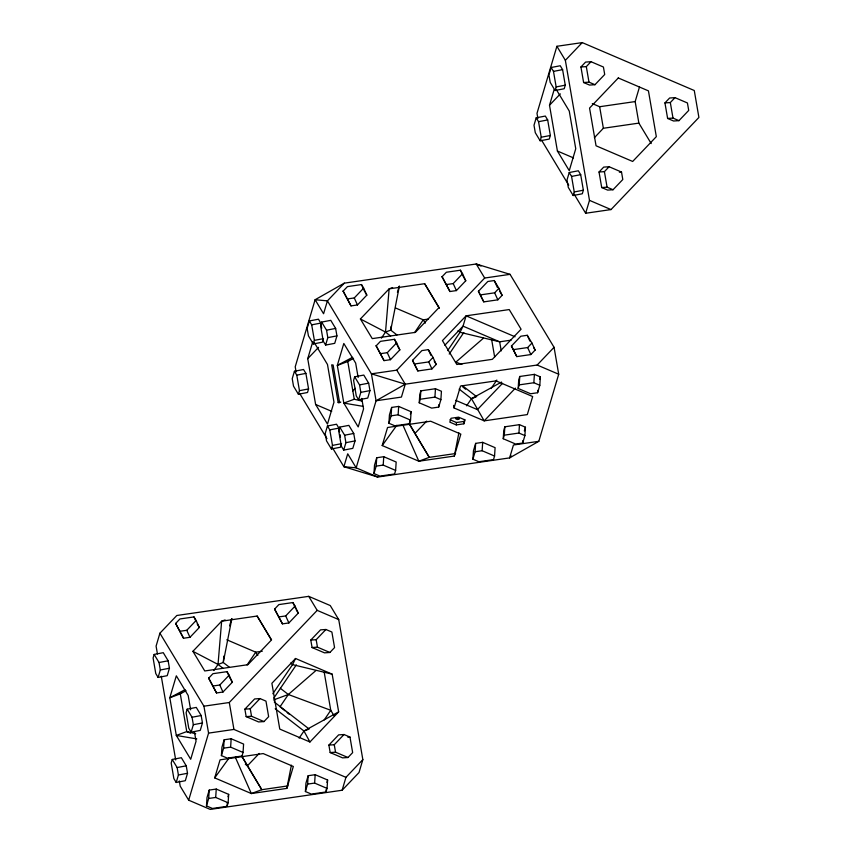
<?xml version="1.0" encoding="UTF-8"?>
<svg xmlns="http://www.w3.org/2000/svg" width="852" height="852" viewBox="0 0 852 852"><rect width="100%" height="100%" fill="white"/><g stroke="black" fill="none" stroke-linecap="round" stroke-linejoin="round"><path stroke-width="1.28" d="M206.482 805.907L207.015 797.525L209.23 790.081L216.248 789.058L228.677 794.373L228.134 802.765L227.079 806.333L212.446 808.463L206.482 805.907L208.687 798.462L209.23 790.081M228.134 802.765L215.705 797.451L216.248 789.058M221.403 755.607L221.946 747.225L224.151 739.781L231.169 738.759L243.597 744.073L243.054 752.454L242 756.033L227.367 758.152L221.403 755.607L223.607 748.162L224.151 739.781M243.054 752.454L230.626 747.14L231.169 738.759M227.079 806.333L227.303 802.744M305.41 791.54L305.953 783.158L308.158 775.714L315.176 774.692L327.605 780.006L327.062 788.398L326.007 791.966L311.374 794.096L305.41 791.54L307.615 784.096L308.158 775.714M327.062 788.398L314.633 783.084L315.176 774.692M326.007 791.966L326.156 789.57M373.975 473.563L374.518 465.171L376.722 457.737L383.751 456.715L396.169 462.029L395.626 470.41L394.572 473.989L379.939 476.108L373.975 473.563L376.179 466.119L376.722 457.737M395.626 470.41L383.208 465.096L383.751 456.715M388.895 423.252L389.439 414.871L391.643 407.426L398.672 406.415L411.09 411.729L410.558 420.111L409.493 423.678L394.859 425.808L388.895 423.252L391.1 415.819L391.643 407.426M410.558 420.111L398.129 414.796L398.672 406.415M409.493 423.678L409.727 420.089M419.237 402.804L419.78 394.423L420.835 390.844L435.468 388.725L441.432 391.27L440.889 399.663L438.684 407.096L431.666 408.119L419.237 402.804L420.292 399.237L420.835 390.844M440.889 399.663L434.925 397.107L435.468 388.725M438.684 407.096L438.844 404.7M456.289 424.914L449.835 422.145L450.974 418.279L458.589 417.171L465.054 419.94L463.903 423.806L456.289 424.914L456.448 422.517L449.984 419.748M463.903 423.806L464.628 419.472M472.903 459.196L473.446 450.804L475.65 443.37L482.679 442.348L495.097 447.662L494.565 456.044L493.5 459.622L478.867 461.741L472.903 459.196L475.107 451.752L475.65 443.37M494.565 456.044L482.136 450.729L482.679 442.348M503.244 438.737L503.788 430.356L504.842 426.788L519.475 424.658L525.439 427.214L524.896 435.596L522.691 443.04L515.673 444.052L503.244 438.737L504.299 435.17L504.842 426.788M518.165 388.437L518.708 380.056L519.763 376.477L534.396 374.358L540.36 376.903L539.817 385.296L537.612 392.729L530.594 393.752L518.165 388.437L519.219 384.87L519.763 376.477M524.896 435.596L518.932 433.04L519.475 424.658M522.691 443.04L522.851 440.644M539.817 385.296L533.853 382.74L534.396 374.358M537.612 392.729L537.772 390.344M213.873 670.535L218.027 664.422L221.637 621.204L225.12 619.915M381.377 338.191L385.519 332.067L389.13 288.849L392.623 287.561M223.906 656.04L223.256 662.494L229.412 667.265M391.143 326.273L390.748 330.139L396.915 334.911M231.84 618.637L223.256 662.494L218.027 664.422L192.903 651.322L221.637 621.204L257.144 616.039L271.543 639.895L247.879 664.698L204.757 670.961L192.903 651.322M286.836 788.398L293.344 766.47L263.193 753.573L220.061 759.835L214.704 777.887L251.329 793.553L286.836 788.398L291.384 765.181M399.343 286.283L390.748 330.139L385.519 332.067L360.396 318.967L389.13 288.849L424.647 283.695L439.036 307.551L415.371 332.355L372.249 338.617L360.396 318.967M454.34 456.054L460.836 434.126L430.686 421.229L387.564 427.491L382.207 445.543L418.822 461.209L454.34 456.054L458.887 432.837M179.314 780.922L180.209 786.151L188.675 800.188L210.22 809.4L342.121 790.241L359.022 772.53L362.845 759.633L338.723 619.585L330.257 605.559L308.722 596.347L176.811 615.495L159.91 633.217L156.086 646.114L157.439 653.963M154.148 654.432L153.094 658L155.767 673.538L158.11 677.425L167.226 675.679L169.431 668.245L168.153 660.779L163.264 652.685L154.148 654.432L159.036 662.526L160.314 669.981L158.11 677.425M172.242 759.462L171.188 763.03L173.861 778.568L176.204 782.456L185.321 780.709L187.525 773.275L186.247 765.81L181.359 757.716L172.242 759.462L177.131 767.556L178.409 775.011L176.204 782.456M187.163 709.162L186.109 712.73L188.782 728.268L191.125 732.156L200.241 730.409L202.456 722.965L201.168 715.51L196.28 707.416L187.163 709.162L192.051 717.256L193.329 724.711L191.125 732.156M294.43 371.248L292.225 378.693L293.514 386.148L298.392 394.242L307.508 392.495L308.573 388.927L305.889 373.389L303.546 369.502L294.43 371.248L296.773 375.136L299.457 390.674L298.392 394.242M321.705 328.265L320.821 323.089L318.467 319.202L309.351 320.948L307.146 328.382L308.435 335.848L313.312 343.942L322.429 342.195L323.494 338.627L314.377 340.363L313.312 343.942M314.463 342.898L327.477 364.475L333.973 402.187L327.477 424.104L315.623 404.466L307.732 358.681L312.737 341.822M229.561 625.869L231.733 618.563M321.641 322.077L320.586 325.656L323.259 341.183L325.602 345.071L334.729 343.335L336.934 335.89L335.645 328.435L330.768 320.341L321.641 322.077L326.529 330.171L327.818 337.637L325.602 345.071M188.675 800.188L208.57 733.114L203.937 706.191L159.91 633.217M339.575 432.007L338.904 428.119L336.561 424.232L327.445 425.979L325.24 433.412L326.529 440.878L331.407 448.972L340.523 447.225L341.237 444.85M227.974 796.758L228.677 794.373M331.407 448.972L332.472 445.394L329.788 429.866L327.445 425.979M339.735 427.108L338.681 430.686L341.354 446.214L343.697 450.101L352.813 448.365L355.028 440.921L353.74 433.466L348.862 425.372L339.735 427.108L344.623 435.202L345.912 442.667L343.697 450.101M354.666 376.808L353.601 380.375L356.274 395.914L358.617 399.801L367.745 398.065L369.949 390.621L368.66 383.166L363.783 375.072L354.666 376.808L359.544 384.902L360.833 392.357L358.617 399.801M397.426 292.3L399.226 286.208M296.102 371.93L295.218 366.797L315.112 299.734L327.413 300.863L371.429 373.836L396.798 370.151L405.264 384.188L401.43 397.085L376.073 400.77L356.168 467.833L343.878 466.704L332.365 447.62M410.387 414.104L411.09 411.729M326.902 782.392L327.605 780.006M574.141 194.171L585.654 213.256L611.022 209.571L698.906 117.448L694.273 90.514L582.257 42.6L556.899 46.285L536.994 113.348L537.878 118.481M536.206 117.8L534.002 125.244L535.29 132.699L540.168 140.793L549.284 139.057L550.349 135.479L547.676 119.94L545.323 116.064L536.206 117.8L538.549 121.687L541.233 137.225L540.168 140.793M551.127 67.5L548.922 74.944L550.211 82.399L555.089 90.493L564.205 88.746L565.27 85.179L562.597 69.64L560.254 65.753L551.127 67.5L553.481 71.387L556.154 86.925L555.089 90.493M454.041 407.959L460.538 386.031L496.056 380.876L532.67 396.542L527.313 414.594L484.192 420.856L454.041 407.959L453.594 405.371M342.121 790.241L345.944 777.343L362.845 759.633M556.239 89.449L569.253 111.026L575.75 148.738L569.253 170.666L557.4 151.017L549.508 105.233L554.151 89.588M569.221 172.53L567.017 179.974L568.305 187.429L573.183 195.523L582.299 193.777L583.364 190.209L580.691 174.671L578.338 170.783L569.221 172.53L571.564 176.417L574.248 191.956L573.183 195.523M585.654 213.256L589.488 200.358L565.355 60.322L556.899 46.285M524.342 430.931L525.439 427.214M539.625 379.385L540.36 376.903M651.205 143.562L638.872 123.114L635.166 101.569L639.501 86.947M377.713 477.056L356.168 467.833L347.712 453.807L343.878 466.704L377.713 477.056L509.613 457.897L538.815 441.315L558.71 374.241L554.066 347.318L510.05 274.344L476.215 263.992L344.315 283.152L315.112 299.734L323.579 313.76L327.413 300.863L344.315 283.152M295.548 658.5L271.884 683.293L279.765 729.078L309.926 741.986L338.659 711.867L332.163 674.156L295.548 658.5L292.545 664.635L272.842 693.741M414.594 332.599L423.242 319.82L428.471 319.063M447.63 350.609L460.037 332.291L463.041 326.146L466.097 315.826L509.219 309.564L521.073 329.213L492.339 359.331L456.832 364.486L442.444 340.63L466.097 315.826L515.055 336.774M449.217 354.07L463.808 332.514M247.101 664.943L255.749 652.174L262.278 651.226M466.63 405.797L471.465 398.661L501.53 382.069M273.684 698.278L296.315 664.869M491.05 388.587L496.812 380.067M315.964 670.503L288.338 694.497L280.052 706.745L285.069 710.866M299.137 738.151L303.972 731.005L338.659 711.867M324.271 719.876L330.757 710.291L324.229 672.356M382.207 445.543L396.819 425.308M214.704 777.887L229.326 757.652M343.143 291.107L347.435 286.613L361.482 284.568L363.634 288.136L366.818 295.143L357.467 304.952L351.024 305.889L343.143 291.107L351.024 305.889M565.355 60.322L582.257 42.6M347.829 298.882L354.272 297.944L363.634 288.136M580.936 66.978L585.612 62.079L591 61.706L603.418 67.02L604.707 74.486L594.962 84.699L589.573 85.072L583.609 82.516L580.936 66.978L586.314 66.616L591 61.706M307.732 358.681L318.552 347.339M549.508 105.233L560.328 93.89M349.565 359.65L347.776 361.536L337.317 365.391L343.814 403.092L358.202 426.948L363.559 408.885L361.759 398.427M376.158 345.837L380.45 341.343L394.497 339.298L396.649 342.866L399.844 349.874L390.482 359.682L384.039 360.62L376.158 345.837L384.039 360.62M442.071 276.74L446.363 272.246L460.41 270.201L462.561 273.769L465.756 280.777L456.395 290.585L449.952 291.522L442.071 276.74L449.952 291.522M380.844 353.612L387.287 352.675L396.649 342.866M446.757 284.515L453.2 283.578L462.561 273.769M352.6 391.132L355.295 388.299M594.387 137.683L603.365 128.269L638.872 123.114M396.798 370.151L484.682 278.029L510.05 274.344M412.528 360.396L421.889 350.587L428.332 349.65L433.018 357.425L436.213 364.432L431.921 368.927L417.874 370.971L412.528 360.396L417.874 370.971M478.441 291.299L487.802 281.49L494.245 280.553L498.931 288.327L502.126 295.335L497.834 299.829L483.787 301.874L478.441 291.299L483.787 301.874M599.031 172.008L603.706 167.109L609.095 166.736L621.513 172.051L622.801 179.516L613.046 189.73L607.668 190.102L601.704 187.546L599.031 172.008L604.409 171.646L609.095 166.736M664.943 102.911L669.619 98.012L675.008 97.65L687.426 102.964L688.714 110.419L678.969 120.643L673.581 121.005L667.617 118.449L664.943 102.911L670.322 102.549L675.008 97.65M175.65 623.462L179.932 618.957L193.99 616.923L196.13 620.48L199.325 627.487L189.964 637.307L183.531 638.233L175.65 623.462L183.531 638.233M414.679 363.964L428.726 361.919L433.018 357.425M480.592 294.867L494.639 292.822L498.931 288.327M444.84 345.23L463.041 326.146L499.655 341.812L511.072 340.15M180.336 631.226L186.769 630.299L196.13 620.48M455.586 453.53L429.28 457.354L414.892 433.498L426.724 421.09M511.456 346.029L520.817 336.22L527.26 335.283L531.946 343.058L535.141 350.065L530.849 354.56L516.802 356.605L511.456 346.029L516.802 356.605M182.072 691.994L180.283 693.879L169.814 697.735L176.311 735.436L190.71 759.292L196.056 741.24L194.48 732.081M208.665 678.181L212.947 673.687L227.005 671.653L229.145 675.21L232.34 682.218L222.979 692.026L216.546 692.964L208.665 678.181L216.546 692.964M274.578 609.095L278.87 604.59L292.918 602.556L295.058 606.113L298.253 613.12L288.892 622.94L282.459 623.866L274.578 609.095L282.459 623.866M513.607 349.597L527.654 347.552L531.946 343.058M502.563 383.283L477.418 409.631L455.713 400.344M213.351 685.956L219.784 685.019L229.145 675.21M279.264 616.859L285.697 615.932L295.058 606.113M405.264 384.188L371.429 373.836L376.073 400.77L405.264 384.188L537.165 365.029L554.066 347.318M515.428 388.118L484.192 420.856L471.465 398.661L459.143 389.108M203.937 706.191L229.294 702.506L317.189 610.373L338.723 619.585M244.875 709.162L254.62 698.949L260.009 698.576L265.973 701.132L268.646 716.67L263.971 721.569L258.582 721.942L246.164 716.617L244.875 709.162L250.254 708.8L260.009 698.576M310.788 640.065L320.544 629.852L325.922 629.49L331.886 632.035L334.559 647.573L329.884 652.483L324.495 652.845L312.077 647.531L310.788 640.065L316.167 639.703L325.922 629.49M511.402 456.033L509.613 457.897L513.447 445L538.815 441.315M259.232 753.445L247.399 765.841L261.788 789.697L288.093 785.885M328.883 745.095L338.627 734.882L344.016 734.52L349.98 737.065L352.653 752.604L347.978 757.513L342.589 757.875L330.171 752.561L328.883 745.095L334.261 744.733L344.016 734.52M483.467 338.159L455.841 362.143L461.901 364.4M353.559 358.341L347.776 361.536L354.272 399.237L361.94 401.079M186.055 690.684L180.283 693.879L186.769 731.58L190.433 733.146M352.579 357.329L337.317 365.391L343.814 343.462L355.667 363.101L358.149 377.5M185.076 689.673L169.814 697.735L176.321 675.806L188.175 695.456L190.656 709.844M354.272 399.237L343.814 403.092L363.027 406.34M471.465 398.661L475.65 397.117M273.471 699.982L288.338 694.497L330.757 710.291L334.059 715.744M275.217 708.726L303.972 731.005L308.158 729.461M553.481 71.387L562.597 69.64M556.154 86.925L565.27 85.179M538.549 121.687L547.676 119.94M541.233 137.225L550.349 135.479M571.564 176.417L580.691 174.671M574.248 191.956L583.364 190.209M309.351 320.948L311.694 324.836L320.821 323.089M326.529 330.171L335.645 328.435M327.818 337.637L336.934 335.89M296.773 375.136L305.889 373.389M299.457 390.674L308.573 388.927M359.544 384.902L368.66 383.166M360.833 392.357L369.949 390.621M338.18 402.57L339.607 402.698L333.111 364.997L331.684 364.869L338.18 402.57L340.789 402.069M329.788 429.866L338.904 428.119M344.623 435.202L353.74 433.466M345.912 442.667L355.028 440.921M332.472 445.394L341.588 443.658M159.036 662.526L168.153 660.779M160.314 669.981L169.431 668.245M192.051 717.256L201.168 715.51M193.329 724.711L202.456 722.965M177.131 767.556L186.247 765.81M178.409 775.011L187.525 773.275M592.321 103.593L599.648 106.724L635.166 101.569M420.292 399.237L434.925 397.107M519.219 384.87L533.853 382.74M391.1 415.819L398.129 414.796M456.448 422.517L464.052 421.41M504.299 435.17L518.932 433.04M376.179 466.119L383.208 465.096M475.107 451.752L482.136 450.729M208.57 733.114L233.938 729.429L345.944 777.343M223.607 748.162L230.626 747.14M208.687 798.462L215.705 797.451M307.615 784.096L314.633 783.084M583.609 82.516L588.988 82.154L594.962 84.699M667.617 118.449L672.995 118.087L678.969 120.643M619.361 172.2L621.513 172.051M601.704 187.546L607.082 187.184L613.046 189.73M312.077 647.531L317.455 647.158L329.884 652.483M246.164 716.617L251.542 716.255L263.971 721.569M347.829 737.214L349.98 737.065M330.171 752.561L335.55 752.188L347.978 757.513M196.823 738.908L176.311 735.436L186.769 731.58L195.715 733.732M332.163 674.156L292.545 664.635L290.543 663.09M557.4 151.017L573.481 157.897M589.488 200.358L611.022 209.571M480.997 266.037L476.215 263.992L484.682 278.029M537.165 365.029L558.71 374.241M395.498 307.955L423.242 319.82L425.297 323.121M315.623 404.466L331.705 411.346M226.802 639.788L255.749 652.174L257.805 655.476M458.035 330.736L460.037 332.291L499.655 341.812L501.232 350.907M462.317 385.594L476.705 396.734M385.519 332.067L390.653 336.05M280.34 688.299L288.338 694.497M274.28 702.027L309.201 729.078M218.027 664.422L223.16 668.394M245.312 764.223L247.399 765.841L241.617 755.916M462.604 386.765L465.618 389.236M287.081 712.517L289.084 714.168M541.638 140.282L568.731 185.193M499.442 290.894L502.126 295.335M533.799 347.84L535.141 350.065M464.138 278.103L465.756 280.777M434.2 361.099L436.213 364.432M365.21 292.47L366.818 295.143M397.692 346.306L399.844 349.874M299.861 393.73L326.955 438.631M308.722 596.347L317.189 610.373M296.113 609.563L298.253 613.12M197.174 623.93L199.325 627.487M230.732 679.545L232.34 682.218M424.647 283.695L439.344 308.392M409.237 423.668L429.28 457.354L418.822 461.209L402.804 424.828M257.144 616.039L271.181 639.618M241.744 756.022L261.788 789.697L251.329 793.553L235.301 757.183M409.109 423.572L414.892 433.498M303.972 731.005L309.926 741.986M527.26 335.283L529.923 341.12M527.654 347.552L530.849 354.56M494.245 280.553L497.44 287.561M494.639 292.822L497.834 299.829M460.41 270.201L463.605 277.209M453.2 283.578L456.395 290.585M428.332 349.65L430.984 355.486M428.726 361.919L431.921 368.927M394.497 339.298L397.16 345.145M361.482 284.568L364.677 291.576M387.287 352.675L390.482 359.682M354.272 297.944L357.467 304.952M292.918 602.556L295.58 608.392M285.697 615.932L288.892 622.94M227.005 671.653L230.189 678.661M193.99 616.923L196.109 621.598M219.784 685.019L222.979 692.026M186.769 630.299L189.964 637.307M670.322 102.549L672.995 118.087M599.648 106.724L603.365 128.269M586.314 66.616L588.988 82.154M604.409 171.646L607.082 187.184M491.721 340.001L494.65 357.009M340.023 434.595L340.47 437.183M311.694 324.836L314.377 340.363M316.167 639.703L317.455 647.158M334.261 744.733L335.55 752.188M250.254 708.8L251.542 716.255M229.294 702.506L233.938 729.429M161.273 676.211L175.704 759.973M456.108 418.012L455.841 418.896L457.332 419.535L459.079 419.28L459.345 418.396L456.108 418.012M618.286 77.969L589.552 108.087L596.049 145.788L632.663 161.454L656.328 136.65L648.436 90.866L618.286 77.969"/></g></svg>
